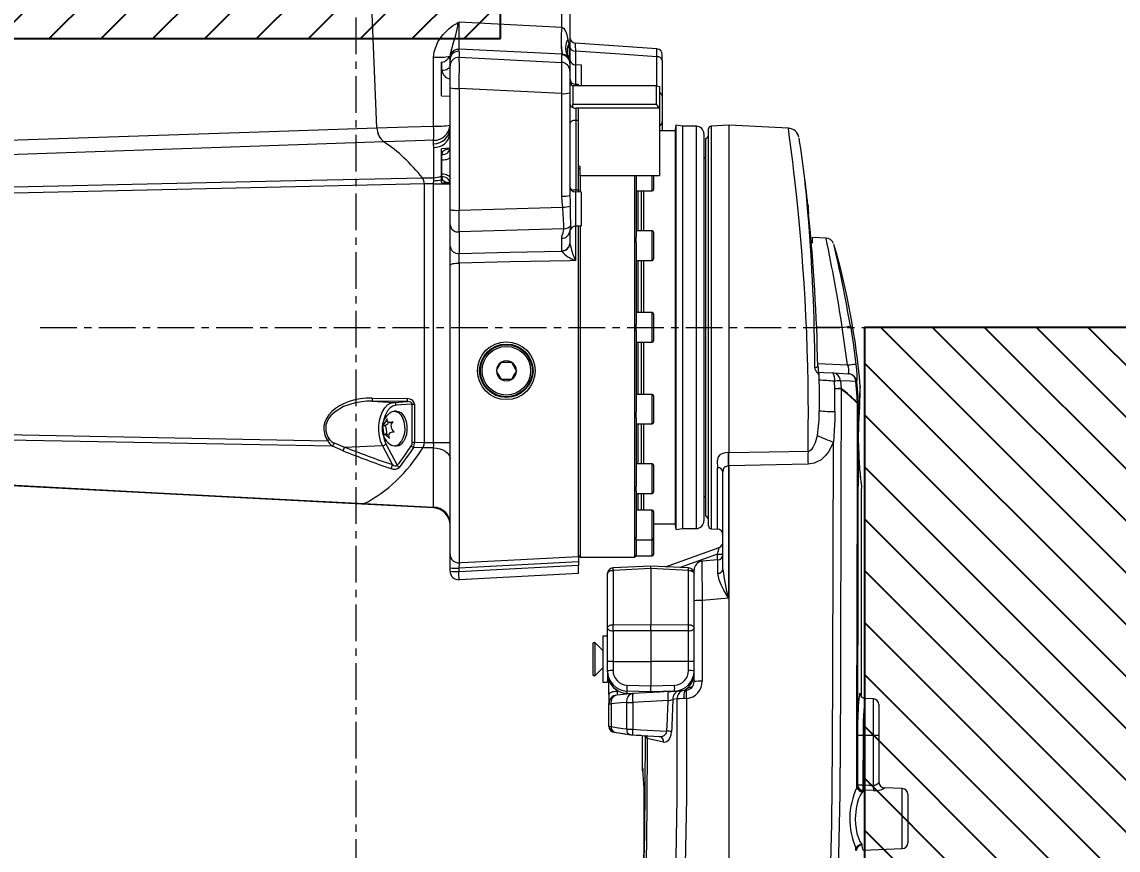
# Model space of a CAD drawing. Header units: millimetres. Extents: x -280 to 408, y 33 to 269.
# Drawn here: x 203.39 to 241.34, y 185.23 to 213.89 of the extents above; entities that cross this region are included whole.
import ezdxf

# ---------------------------------------------------------------- set-up
doc = ezdxf.new("R2010")
doc.units = ezdxf.units.MM
doc.linetypes.add('CENTERX2', pattern=[20.32, 12.7, -2.54, 2.54, -2.54])
doc.layers.add('FORMAT', color=7, linetype='Continuous')
doc.styles.add('SLDTEXTSTYLE0', font='TXT', dxfattribs={"width": 0.605})
doc.dimstyles.new('SLDDIMSTYLE1', dxfattribs={"dimtxt": 3.5, "dimasz": 3.5, "dimexe": 0, "dimexo": 0.0625, "dimgap": 0.875, "dimtad": 1, "dimtoh": 1, "dimlfac": 10, "dimrnd": 1e-09, "dimzin": 12, "dimdsep": 46, "dimtxsty": 'SLDTEXTSTYLE0', "dimsah": 1, "dimcen": 0.09, "dimadec": 0, "dimazin": 0, "dimtfac": 1, "dimtdec": 3, "dimtofl": 0, "dimtmove": 0, "dimatfit": 3, "dimfxl": 1, "dimfrac": 2, "dimtolj": 1, "dimtzin": 12, "dimarcsym": 0})
doc.dimstyles.new('SLDDIMSTYLE3', dxfattribs={"dimtxt": 3.5, "dimasz": 3.5, "dimexe": 0, "dimexo": 0.0625, "dimgap": 0.875, "dimtad": 1, "dimtoh": 1, "dimlfac": 10, "dimrnd": 1e-09, "dimzin": 12, "dimdsep": 46, "dimtxsty": 'SLDTEXTSTYLE0', "dimblk1": 'NONE', "dimblk2": 'NONE', "dimsah": 1, "dimcen": 0.09, "dimadec": 0, "dimazin": 0, "dimtfac": 1, "dimtdec": 3, "dimtofl": 0, "dimtmove": 0, "dimatfit": 3, "dimldrblk": 'NONE', "dimfxl": 1, "dimfrac": 2, "dimtolj": 1, "dimtzin": 12, "dimarcsym": 0})

# ---------------------------------------------------------------- blocks, each defined once
blk = doc.blocks.new('*D13')
at = {"layer": 'FORMAT', "color": 7, "transparency": 16777216}
for p, q in [((189.964, 147.614), (189.964, 266.364)), ((214.964, 224.391), (214.964, 266.364)), ((189.964, 264.864), (214.964, 264.864))]:
    blk.add_line(p, q, dxfattribs=at)
for points in [[(189.964, 264.864), (193.464, 264.326), (193.464, 265.403)], [(214.964, 264.864), (211.464, 265.403), (211.464, 264.326)]]:
    blk.add_solid(points, dxfattribs=at)
at = {"layer": 'FORMAT', "color": 7, "transparency": 16777216, "insert": (198.454, 269.376), "char_height": 3.5, "attachment_point": 1, "style": 'SLDTEXTSTYLE0'}
blk.add_mtext('250', dxfattribs=at)
blk = doc.blocks.new('*D21')
at = {"layer": 'FORMAT', "color": 7, "transparency": 16777216, "insert": (-280.353, 201.978), "char_height": 3.5, "attachment_point": 1, "rotation": 90, "style": 'SLDTEXTSTYLE0'}
blk.add_mtext('0', dxfattribs=at)
blk = doc.blocks.new('_NONE')

msp = doc.modelspace()

# ---------------------------------------------------------------- hatches: boundary and pattern name
at = {"layer": 'FORMAT'}
h = msp.add_hatch(dxfattribs=at)
h.set_pattern_fill('ANSI31', color=256, scale=0.4, style=0)
h.paths.add_polyline_path([(219.964, 213.3144), (219.964, 234.3144), (196.964, 234.3144), (196.964, 213.3144)], flags=0)
h = msp.add_hatch(dxfattribs=at)
h.set_pattern_fill('ANSI31', color=256, scale=0.4, angle=90, style=0)
h.paths.add_polyline_path([(249.964, 144.3144), (249.964, 203.3144), (232.564, 203.3144), (232.564, 144.3144)], flags=0)

# ---------------------------------------------------------------- linework, layer by layer
at = {"color": 7, "linetype": 'Continuous', "lineweight": 15}
for p, q in [((215.6831, 210.2207), (215.4161, 216.7118)), ((222.0797, 213.7107), (222.0797, 216.7888)), ((222.364, 216.7731), (222.364, 212.5718)), ((218.5284, 213.887), (222.0797, 213.7107)), ((218.5297, 212.9422), (218.5297, 212.9347)), ((222.0797, 212.7659), (218.5297, 212.9422)), ((222.297, 213.2835), (222.3226, 213.1311)), ((225.3782, 212.9544), (222.5511, 213.1535)), ((217.6454, 210.2833), (217.6454, 212.6658)), ((218.1996, 212.6945), (218.1998, 212.6979)), ((218.214, 212.3629), (218.214, 212.5727)), ((218.5297, 212.8718), (218.5297, 212.662)), ((218.5297, 212.662), (222.0797, 212.4871)), ((222.0797, 212.7494), (222.0929, 212.7653)), ((222.0797, 212.4871), (222.0797, 212.7494)), ((222.2698, 212.7381), (222.3032, 212.6788)), ((222.2911, 212.7004), (222.2847, 212.7006)), ((225.564, 212.5509), (225.564, 212.7559)), ((225.564, 212.5509), (225.564, 211.319)), ((217.9297, 212.4995), (217.914, 212.4986)), ((217.914, 211.9144), (217.914, 212.4986)), ((218.214, 211.6067), (218.214, 212.3629)), ((222.365, 212.467), (222.364, 212.4503)), ((222.364, 212.4503), (222.364, 212.188)), ((222.364, 212.188), (222.364, 211.4318)), ((222.764, 212.3934), (222.5535, 212.4044)), ((222.764, 211.6723), (222.764, 212.3934)), ((217.914, 211.3301), (217.914, 211.9144)), ((218.214, 209.212), (218.214, 211.6067)), ((222.0797, 211.4068), (218.5297, 211.5817)), ((218.5297, 211.5817), (218.5297, 207.3685)), ((222.0797, 207.8586), (222.0797, 211.4068)), ((222.364, 211.4318), (222.364, 207.8836)), ((222.464, 211.6723), (222.464, 211.6784)), ((225.364, 211.6723), (222.464, 211.6723)), ((222.464, 211.6723), (222.464, 211.043)), ((222.664, 211.7244), (222.564, 211.7244)), ((222.664, 211.6723), (222.664, 211.7244)), ((225.364, 211.043), (225.364, 211.6723)), ((225.364, 211.6723), (225.464, 211.6575)), ((225.464, 211.6575), (225.464, 210.9024)), ((217.914, 211.3301), (218.214, 211.3144)), ((222.464, 211.043), (225.364, 211.043)), ((222.464, 210.94), (222.464, 211.043)), ((225.464, 210.9024), (225.364, 211.043)), ((225.564, 211.319), (225.564, 210.4296)), ((222.464, 210.9232), (222.464, 210.94)), ((225.464, 210.9024), (222.564, 210.9024)), ((222.564, 210.9024), (222.564, 210.4804)), ((222.664, 210.9024), (222.564, 210.9024)), ((222.664, 210.4804), (222.664, 210.9024)), ((225.464, 210.9024), (225.464, 208.5709)), ((222.564, 210.4804), (222.564, 208.0751)), ((222.664, 210.4804), (222.564, 210.4804)), ((222.664, 208.0708), (222.664, 210.4804)), ((225.564, 210.4296), (225.564, 210.1144)), ((226.0334, 210.3144), (226.004, 210.1479)), ((226.2602, 210.2744), (226.0334, 210.3144)), ((226.0334, 210.3144), (226.0334, 196.3144)), ((226.744, 210.2744), (226.2602, 210.2744)), ((226.2602, 210.2744), (226.2602, 196.3544)), ((227.864, 210.3144), (227.2588, 210.2827)), ((229.9278, 210.2062), (227.864, 210.3144)), ((227.864, 210.3144), (227.864, 198.9819)), ((226.004, 210.1144), (225.464, 210.1144)), ((226.004, 210.1479), (226.004, 196.4809)), ((227.004, 210.0144), (227.004, 203.3144)), ((227.164, 196.446), (227.164, 210.1828)), ((229.9276, 210.2051), (229.9277, 210.2043)), ((217.6454, 209.6728), (217.6454, 209.7905)), ((217.6481, 209.5412), (217.6454, 209.6728)), ((217.6481, 208.4958), (217.6481, 209.5412)), ((218.2136, 209.5144), (217.914, 209.4987)), ((217.914, 208.9144), (217.914, 209.4987)), ((227.064, 209.8412), (227.064, 203.3144)), ((217.9297, 209.1112), (217.9297, 209.3028)), ((227.064, 209.1566), (227.004, 209.1913)), ((217.914, 208.3301), (217.914, 208.9144)), ((222.714, 208.8818), (222.664, 208.8818)), ((222.714, 208.8079), (222.664, 208.8079)), ((222.714, 208.5709), (222.714, 208.8818)), ((217.9297, 208.5235), (217.9297, 208.6287)), ((218.214, 207.3935), (218.214, 208.4824)), ((222.714, 208.5709), (225.464, 208.5709)), ((222.714, 208.5561), (222.714, 208.5709)), ((225.364, 208.5561), (222.714, 208.5561)), ((222.714, 208.5561), (222.714, 207.996)), ((224.614, 203.3144), (224.614, 208.5561)), ((224.664, 208.5561), (224.664, 206.4462)), ((225.264, 208.5561), (225.264, 208.086)), ((225.364, 208.5561), (225.464, 208.5709)), ((217.3246, 199.3319), (217.3246, 208.2792)), ((217.6454, 208.2861), (218.214, 208.2861)), ((217.6454, 199.3261), (217.6454, 208.2861)), ((217.914, 208.3301), (218.1929, 208.3155)), ((222.764, 207.9934), (222.5535, 208.0044)), ((222.564, 208.0751), (222.664, 208.0708)), ((222.664, 208.0708), (222.664, 207.9987)), ((222.664, 207.9987), (222.664, 208.0708)), ((222.764, 206.8353), (222.764, 207.9934)), ((224.664, 208.036), (225.214, 208.036)), ((224.8274, 208.036), (224.8274, 206.6572)), ((224.914, 208.036), (224.914, 206.6572)), ((222.364, 207.8836), (222.3654, 207.8389)), ((218.214, 206.8694), (218.214, 207.3935)), ((218.5297, 207.3685), (222.1142, 207.4747)), ((230.614, 207.5342), (230.614, 207.463)), ((218.214, 206.1241), (218.214, 206.8694)), ((222.1558, 206.7273), (218.5297, 206.6199)), ((218.5297, 206.6199), (218.5297, 205.8745)), ((222.364, 206.6494), (222.364, 206.2199)), ((222.5535, 206.8243), (222.764, 206.8353)), ((222.664, 195.3865), (222.664, 206.8301)), ((222.714, 206.8327), (222.714, 195.3644)), ((225.214, 206.6572), (224.664, 206.6572)), ((225.264, 206.6072), (225.264, 206.4722)), ((225.264, 206.4722), (225.264, 205.6852)), ((218.214, 205.4621), (218.214, 206.1241)), ((222.0797, 205.9704), (222.0797, 206.3998)), ((222.364, 206.2199), (222.3644, 206.2096)), ((224.664, 206.2366), (224.664, 206.438)), ((224.664, 206.2366), (224.664, 203.4233)), ((231.2337, 206.4031), (230.764, 206.4277)), ((230.764, 206.2792), (230.764, 206.4277)), ((222.0806, 205.9538), (222.0797, 205.9704)), ((218.214, 195.4659), (218.214, 205.4621)), ((218.5297, 205.5435), (218.5297, 195.1683)), ((224.664, 205.6352), (225.214, 205.6352)), ((224.8274, 205.6352), (224.8274, 203.8254)), ((224.914, 205.6352), (224.914, 203.8254)), ((225.214, 203.8254), (224.664, 203.8254)), ((225.264, 203.7754), (225.264, 203.4908)), ((225.264, 203.4908), (225.264, 202.8534)), ((224.614, 195.3644), (224.614, 203.3144)), ((224.664, 203.2054), (224.664, 203.4233)), ((224.664, 203.2054), (224.664, 200.3921)), ((227.004, 203.3144), (227.004, 196.6144)), ((227.064, 203.3144), (227.064, 196.7876)), ((231.9799, 202.0136), (231.7941, 203.3144)), ((224.664, 202.8034), (225.214, 202.8034)), ((224.8274, 202.8034), (224.8274, 200.9935)), ((224.914, 202.8034), (224.914, 200.9935)), ((219.9908, 202.1144), (220.3372, 202.1144)), ((232.0027, 201.7128), (232.0048, 201.7127)), ((220.3372, 201.5144), (219.9908, 201.5144)), ((231.5409, 201.1862), (231.5226, 201.4502)), ((231.7294, 201.4696), (231.7542, 201.2026)), ((232.2872, 201.4401), (232.2851, 201.4402)), ((232.4143, 201.2846), (232.4143, 201.2859)), ((232.415, 201.2414), (232.4149, 201.2411)), ((215.5179, 200.8672), (216.7329, 200.8495)), ((225.214, 200.9935), (224.664, 200.9935)), ((225.264, 200.9435), (225.264, 200.4825)), ((215.5214, 200.7674), (216.2666, 200.7186)), ((216.7363, 200.7497), (215.5214, 200.7674)), ((216.2666, 200.7186), (216.7363, 200.7497)), ((216.364, 200.4144), (216.2842, 200.4144)), ((216.9054, 200.656), (216.3447, 200.6188)), ((216.9054, 199.3382), (216.9054, 200.656)), ((216.9054, 200.656), (216.98, 200.656)), ((216.98, 200.656), (216.98, 199.3382)), ((224.664, 200.1908), (224.664, 200.3921)), ((225.264, 200.4825), (225.264, 200.0215)), ((232.3265, 200.5687), (232.3185, 200.6861)), ((232.3479, 200.5658), (232.3234, 189.5352)), ((232.3394, 200.7014), (232.3475, 200.5824)), ((232.3475, 200.5824), (232.39, 200.5824)), ((232.3905, 200.5658), (232.3479, 200.5658)), ((232.3888, 200.5489), (232.3877, 200.5182)), ((232.3888, 200.5489), (232.3905, 200.5658)), ((232.3906, 200.5531), (232.3903, 200.5471)), ((216.1328, 200.0212), (216.2483, 200.0212)), ((224.664, 200.1825), (224.664, 197.8058)), ((215.8795, 199.925), (215.9642, 199.925)), ((224.664, 199.9715), (225.214, 199.9715)), ((224.8274, 199.9715), (224.8274, 198.5928)), ((224.914, 199.9715), (224.914, 198.5928)), ((232.359, 199.3022), (232.359, 199.7022)), ((232.359, 199.7022), (232.3596, 199.7022)), ((232.3596, 199.3022), (232.3596, 199.7022)), ((232.3598, 199.7022), (232.36, 199.7469)), ((214.1971, 199.3146), (214.5584, 199.1702)), ((216.0645, 199.6076), (215.949, 199.6076)), ((215.9963, 199.2899), (216.3831, 198.5417)), ((216.9054, 199.3382), (216.98, 199.3382)), ((216.98, 199.3382), (217.3246, 199.3319)), ((217.6454, 199.3261), (218.214, 199.3261)), ((232.359, 199.3022), (232.3596, 199.3022)), ((214.5117, 199.0403), (214.1438, 199.2026)), ((214.5584, 199.1702), (215.8751, 199.2248)), ((216.2164, 198.5644), (215.8751, 199.2248)), ((216.2842, 199.2144), (216.364, 199.2144)), ((217.2742, 199.1475), (216.9463, 199.1532)), ((217.6454, 197.0901), (217.6454, 199.141)), ((227.8535, 198.9821), (227.864, 198.9819)), ((227.864, 198.5279), (227.864, 198.9819)), ((225.214, 198.5928), (224.664, 198.5928)), ((225.264, 198.5428), (225.264, 197.9054)), ((227.8535, 198.5281), (227.8535, 193.9428)), ((227.864, 198.5279), (227.8535, 198.5281)), ((230.6096, 198.5762), (227.864, 198.5279)), ((227.864, 198.5279), (227.864, 144.5279)), ((227.664, 194.94), (227.664, 198.3171)), ((232.3918, 198.4291), (232.3872, 198.4776)), ((232.3888, 198.4555), (232.3876, 198.4869)), ((224.664, 197.6517), (224.664, 197.8058)), ((225.264, 197.9054), (225.264, 197.6208)), ((232.464, 190.5328), (232.464, 197.7415)), ((224.664, 197.6517), (224.664, 196.0581)), ((224.664, 197.5708), (225.214, 197.5708)), ((224.8274, 197.5708), (224.8274, 196.9887)), ((224.914, 197.5708), (224.914, 196.9887)), ((227.004, 197.4375), (227.064, 197.4721)), ((215.2427, 197.2165), (215.1536, 197.1972)), ((215.2427, 197.2165), (215.1536, 197.1972)), ((225.214, 196.9887), (224.664, 196.9887)), ((225.264, 196.9387), (225.264, 196.1517)), ((225.264, 196.5144), (226.004, 196.5144)), ((226.004, 196.4809), (226.0334, 196.3144)), ((226.0334, 196.3144), (226.2602, 196.3544)), ((226.2602, 196.3544), (226.744, 196.3544)), ((227.2588, 196.3461), (227.4745, 196.3348)), ((224.664, 195.9747), (224.664, 196.0581)), ((224.664, 195.9747), (224.664, 195.4151)), ((224.664, 195.9667), (225.214, 195.9667)), ((225.264, 196.1517), (225.264, 196.0167)), ((225.264, 196.0167), (225.264, 195.4885)), ((218.214, 194.9948), (218.214, 195.4659)), ((225.264, 195.4885), (225.264, 195.4534)), ((225.6763, 195.024), (227.5324, 195.6996)), ((227.4745, 195.4695), (227.664, 195.4695)), ((222.664, 195.1981), (218.5148, 194.9791)), ((218.5148, 194.8659), (222.664, 195.0833)), ((222.664, 195.4144), (222.714, 195.3644)), ((222.664, 195.3865), (222.664, 195.1981)), ((222.664, 195.1981), (222.664, 195.0833)), ((222.664, 194.7987), (222.664, 195.0833)), ((222.714, 195.3644), (224.614, 195.3644)), ((224.614, 195.3644), (224.664, 195.4144)), ((224.664, 195.4034), (224.664, 195.4144)), ((224.664, 195.4034), (225.214, 195.4034)), ((227.4814, 195.2667), (226.938, 195.2194)), ((218.214, 194.8816), (218.214, 194.9948)), ((218.5148, 194.9791), (218.5148, 194.8659)), ((222.664, 194.7987), (218.5297, 194.582)), ((223.664, 192.908), (223.664, 194.7883)), ((225.164, 195.0471), (223.855, 194.9881)), ((225.164, 194.9647), (223.857, 194.9058)), ((223.857, 194.9058), (223.857, 193.0254)), ((226.473, 194.9881), (225.164, 195.0471)), ((225.164, 194.9647), (225.164, 195.0471)), ((225.164, 194.9647), (225.164, 193.0287)), ((226.471, 194.9058), (225.164, 194.9647)), ((226.471, 193.0254), (226.471, 194.9058)), ((226.664, 193.8549), (226.664, 194.9205)), ((227.8535, 193.9428), (226.9483, 193.864)), ((226.664, 191.0589), (226.664, 193.8549)), ((226.9483, 193.864), (226.9483, 191.0681)), ((223.664, 191.7474), (223.664, 192.908)), ((223.857, 193.0254), (225.164, 193.0287)), ((223.857, 192.8116), (223.857, 191.7544)), ((225.164, 192.8126), (225.164, 193.0287)), ((225.164, 193.0287), (226.471, 193.0254)), ((225.164, 192.8126), (225.164, 191.756)), ((226.471, 191.7544), (226.471, 192.8116)), ((223.664, 192.6334), (223.504, 192.6334)), ((223.504, 192.6334), (223.504, 191.0334)), ((223.239, 192.3984), (223.174, 192.3984)), ((223.174, 191.617), (223.174, 192.3984)), ((223.504, 192.1334), (223.239, 192.3984)), ((223.239, 191.617), (223.239, 192.3984)), ((223.664, 191.4283), (223.664, 191.7474)), ((223.857, 191.7544), (225.164, 191.756)), ((223.857, 191.7544), (223.857, 191.4353)), ((226.471, 191.7544), (225.164, 191.756)), ((225.164, 191.756), (225.164, 190.9087)), ((226.471, 191.4353), (226.471, 191.7544)), ((223.174, 191.2684), (223.174, 191.617)), ((223.239, 191.2684), (223.239, 191.617)), ((223.239, 191.2684), (223.504, 191.5334)), ((223.664, 191.3846), (223.664, 191.4283)), ((223.664, 191.3846), (223.664, 191.0334)), ((223.174, 191.2684), (223.239, 191.2684)), ((223.504, 191.0334), (223.664, 191.0334)), ((223.714, 190.6097), (223.714, 191.0905)), ((224.3396, 190.9365), (225.164, 190.9087)), ((225.164, 190.9087), (225.9884, 190.9365)), ((225.164, 190.702), (225.164, 190.9087)), ((223.714, 190.6097), (223.714, 190.2921)), ((224.339, 190.6507), (224.3396, 190.6511)), ((224.339, 190.6507), (224.5677, 190.6426)), ((225.164, 190.702), (224.3396, 190.7297)), ((224.3396, 190.7297), (224.3396, 190.6511)), ((224.5371, 190.6407), (224.5257, 190.6401)), ((225.9884, 190.7297), (225.164, 190.702)), ((225.164, 190.702), (225.164, 190.675)), ((225.7639, 190.7075), (225.7645, 190.7074)), ((226.3894, 190.7593), (226.3899, 190.7592)), ((223.714, 189.5162), (223.714, 190.2921)), ((223.7911, 190.2855), (223.7911, 189.5038)), ((226.0798, 190.4585), (225.9267, 190.4418)), ((226.4002, 190.4696), (226.3183, 190.4676)), ((232.871, 190.4581), (232.6028, 190.4675)), ((233.064, 190.2582), (233.064, 189.2014)), ((223.714, 189.5006), (223.714, 189.5158)), ((232.3023, 189.2043), (232.302, 189.5381)), ((232.3234, 189.5352), (232.3218, 189.2014)), ((223.8329, 189.3229), (224.4741, 189.2186)), ((224.8639, 189.195), (224.8636, 188.0589)), ((224.9902, 189.1096), (224.9857, 189.1178)), ((225.4667, 189.1591), (225.4722, 189.1588)), ((232.2991, 188.2996), (232.3023, 189.2043)), ((232.3218, 189.2014), (232.5129, 189.2014)), ((232.5129, 189.2014), (232.5106, 187.478)), ((232.5129, 189.2014), (232.871, 189.2014)), ((232.871, 187.4701), (232.871, 189.2014)), ((232.871, 189.2014), (233.064, 189.2014)), ((233.064, 189.2014), (233.064, 187.5683)), ((232.2947, 187.4693), (232.2991, 188.2996)), ((232.3205, 188.2968), (232.3161, 187.4663)), ((232.3161, 187.4663), (232.3182, 187.4791)), ((232.3182, 187.4791), (232.5106, 187.478)), ((232.871, 187.2889), (232.5106, 187.2974)), ((233.871, 187.3546), (233.257, 187.376)), ((234.064, 187.1547), (234.064, 186.3144)), ((234.064, 186.3144), (234.064, 185.474)), ((232.516, 185.2268), (232.5164, 185.2268)), ((232.5164, 185.2268), (233.871, 185.2741))]:
    msp.add_line(p, q, dxfattribs=at)
at = {"color": 8, "linetype": 'Continuous', "lineweight": 15}
for p, q in [((222.5535, 212.8789), (222.5535, 212.4044)), ((225.3745, 211.6708), (225.3745, 212.6819)), ((217.9297, 212.2142), (217.9297, 212.4995)), ((222.5535, 212.4044), (222.5535, 211.7247)), ((222.564, 211.7244), (222.564, 211.6723)), ((226.744, 203.3144), (226.744, 210.2744)), ((227.2588, 210.2827), (227.2588, 203.3144)), ((225.214, 208.036), (225.214, 208.5561)), ((222.5535, 208.0044), (222.5535, 206.8243)), ((222.564, 208.0751), (222.5612, 208.0074)), ((224.714, 208.036), (224.714, 206.6572)), ((222.5535, 206.8243), (222.5535, 205.628)), ((225.214, 206.5076), (225.214, 206.6572)), ((225.214, 205.6352), (225.214, 206.5076)), ((224.714, 205.6352), (224.714, 203.8254)), ((225.214, 203.5099), (225.214, 203.8254)), ((225.214, 202.8034), (225.214, 203.5099)), ((226.744, 196.3544), (226.744, 203.3144)), ((227.2588, 203.3144), (227.2588, 196.3461)), ((231.7941, 203.3144), (230.9057, 203.3144)), ((224.714, 202.8034), (224.714, 200.9935)), ((230.9442, 202.0678), (231.9799, 202.0136)), ((225.214, 200.4825), (225.214, 200.9935)), ((225.214, 199.9715), (225.214, 200.4825)), ((232.3895, 200.5368), (232.3905, 200.5658)), ((232.39, 200.5824), (232.3906, 200.5531)), ((224.714, 199.9715), (224.714, 198.5928)), ((225.214, 197.8862), (225.214, 198.5928)), ((227.4745, 196.3348), (227.4745, 198.4561)), ((232.3946, 198.398), (232.3888, 198.4555)), ((225.214, 197.5708), (225.214, 197.8862)), ((224.714, 197.5708), (224.714, 196.9887)), ((225.214, 196.1163), (225.214, 196.9887)), ((225.214, 195.9667), (225.214, 196.1163)), ((225.214, 195.4423), (225.214, 195.9667)), ((227.4745, 195.4695), (226.1873, 195.001)), ((227.4745, 195.2661), (227.4745, 195.4695)), ((225.214, 195.4034), (225.214, 195.4423)), ((223.9983, 190.7534), (223.9983, 190.7171)), ((223.9983, 190.7171), (224.0588, 190.7203)), ((224.3396, 190.6511), (224.5724, 190.6428)), ((232.871, 189.2014), (232.871, 190.4581)), ((223.8421, 189.3236), (223.8685, 189.3193)), ((224.9857, 189.1178), (224.9509, 189.19)), ((224.8711, 188.0589), (224.8783, 188.0587)), ((233.257, 187.376), (233.257, 187.3696)), ((233.871, 186.3144), (233.871, 187.3546)), ((233.871, 185.2741), (233.871, 186.3144))]:
    msp.add_line(p, q, dxfattribs=at)
at = {"color": 7, "linetype": 'Continuous', "lineweight": 15, "flags": 128}
for points in [[(217.6454, 212.6658), (217.6619, 212.8493), (217.7875, 213.1992), (217.9601, 213.4422), (218.176, 213.6491), (218.3153, 213.7623), (218.4709, 213.8449)], [(218.4892, 213.7828), (218.4508, 213.6376), (218.3909, 213.3845), (218.3269, 213.1588), (218.2614, 212.9484), (218.2195, 212.7733), (218.214, 212.6971)], [(222.0828, 213.71), (222.1127, 213.6981), (222.1403, 213.6766), (222.1865, 213.6159), (222.2448, 213.4848), (222.297, 213.2835)], [(218.5297, 212.9347), (218.5009, 212.911), (218.5181, 212.885), (218.5297, 212.8718)], [(218.2742, 212.8104), (218.2747, 212.811), (218.2573, 212.7893), (218.2301, 212.7461), (218.2086, 212.6908)], [(222.2897, 212.6942), (222.2758, 212.7122), (222.264, 212.7354)], [(222.2823, 212.7159), (222.2761, 212.7162), (222.2737, 212.7163)], [(225.3745, 212.6819), (223.9332, 212.7827), (222.5535, 212.8789)], [(217.9297, 212.2142), (217.986, 212.2185), (218.0396, 212.2282), (218.0888, 212.2428), (218.1316, 212.2619), (218.1667, 212.2849), (218.1927, 212.3108), (218.2086, 212.3388), (218.214, 212.3678)], [(222.4789, 211.6723), (222.4756, 211.6736), (222.464, 211.6784)], [(215.6831, 210.2207), (216.7499, 210.2548), (217.6454, 210.2833)], [(222.564, 210.4804), (222.525, 210.478), (222.4875, 210.4708), (222.4529, 210.4592), (222.4226, 210.4436), (222.3977, 210.4245), (222.3792, 210.4027), (222.3679, 210.3791), (222.364, 210.3546)], [(201.8483, 209.7648), (211.9529, 210.1004), (215.6831, 210.2207)], [(215.9272, 209.7339), (211.9529, 209.6015), (201.564, 209.2448), (201.4663, 209.2414)], [(217.6454, 209.7905), (217.0161, 209.7698), (215.9272, 209.7339)], [(218.2143, 209.5166), (218.2131, 209.5132), (218.2006, 209.4901), (218.1788, 209.469), (218.1793, 209.4691)], [(217.9297, 209.1112), (217.986, 209.114), (218.0396, 209.1204), (218.0888, 209.13), (218.1316, 209.1426), (218.1667, 209.1576), (218.1927, 209.1746), (218.2086, 209.193), (218.214, 209.212)], [(201.0359, 208.1382), (212.8621, 208.3955), (217.2572, 208.4877)], [(217.2572, 208.4877), (217.4649, 208.492), (217.6481, 208.4958)], [(217.6454, 208.2861), (217.646, 208.3011), (217.6479, 208.3908)], [(217.9297, 208.6287), (217.986, 208.6246), (218.0396, 208.6155), (218.0888, 208.6015), (218.1316, 208.5833), (218.1667, 208.5614), (218.1927, 208.5367), (218.2086, 208.5101), (218.214, 208.4824)], [(217.3246, 208.2792), (212.8621, 208.1826), (201.0359, 207.9169)], [(217.6454, 208.2861), (217.3991, 208.2808), (217.3246, 208.2792)], [(222.1142, 207.4747), (222.0924, 207.6666), (222.0797, 207.8586)], [(222.0797, 206.3998), (222.0854, 206.4587), (222.1264, 206.5929), (222.1558, 206.7273)], [(222.3747, 206.6907), (222.3663, 206.6635), (222.364, 206.6494)], [(230.764, 206.2792), (230.7455, 206.245), (230.7244, 206.2326)], [(218.5297, 205.8745), (220.2978, 205.9142), (222.0806, 205.9538)], [(218.214, 205.4621), (218.2202, 205.4785), (218.2384, 205.4943), (218.2679, 205.5087), (218.3075, 205.5212), (218.3556, 205.5313), (218.4102, 205.5386), (218.469, 205.5427), (218.5297, 205.5435)], [(222.5535, 205.628), (222.364, 205.6241), (220.2978, 205.5809), (218.5297, 205.5435)], [(232.0737, 203.3645), (232.1673, 202.7718), (232.2617, 202.0479)], [(219.8176, 201.8144), (219.8933, 201.9455), (219.9492, 202.0423), (219.9908, 202.1144)], [(220.3372, 202.1144), (220.4129, 201.9832), (220.4688, 201.8864), (220.5104, 201.8144)], [(230.9873, 201.6796), (230.9623, 201.7208), (230.9304, 201.7564), (230.8932, 201.802), (230.8591, 201.8651), (230.8504, 201.9077), (230.8501, 201.9163)], [(232.2617, 202.0479), (232.2822, 201.847), (232.2952, 201.6678), (232.2994, 201.533), (232.295, 201.456), (232.2872, 201.4401)], [(219.9908, 201.5144), (219.9151, 201.6455), (219.8592, 201.7423), (219.8176, 201.8144)], [(220.5104, 201.8144), (220.4347, 201.6832), (220.3788, 201.5864), (220.3372, 201.5144)], [(230.9796, 201.7664), (231.1584, 201.757), (231.4661, 201.7409)], [(230.9873, 201.6796), (230.9968, 201.0077), (230.9992, 200.4286)], [(231.4661, 201.7409), (231.6664, 201.7304), (232.0027, 201.7128)], [(231.7528, 201.1802), (231.7515, 200.5925), (231.7464, 198.1937), (231.7298, 190.8355), (231.7113, 187.156), (231.6304, 183.4777), (231.4455, 179.2784), (231.235, 175.0803), (230.8267, 166.6833), (230.7341, 164.5871), (230.6672, 162.49), (230.6334, 160.3906), (230.6219, 158.2909), (230.5961, 149.8852)], [(232.266, 201.4411), (232.0668, 201.4517), (231.7294, 201.4696)], [(232.3203, 200.7029), (232.2969, 201.0584), (232.266, 201.4411)], [(232.2851, 201.4402), (232.316, 201.0571), (232.3394, 200.7014)], [(232.414, 201.2763), (232.4137, 201.2647), (232.4131, 201.2413)], [(215.5214, 200.7674), (215.3213, 200.7633), (214.9239, 200.7076), (214.5309, 200.5773), (214.2313, 200.3982), (214.1032, 200.2806), (213.9954, 200.137), (213.9162, 199.9378), (213.9103, 199.7224), (213.9716, 199.5354), (214.0354, 199.4309)], [(215.8751, 199.2248), (215.8118, 199.3759), (215.7683, 199.5451), (215.7462, 199.7254), (215.7466, 199.9094), (215.7694, 200.0895), (215.8136, 200.2582), (215.8774, 200.4085), (215.9583, 200.5343), (216.0528, 200.6304), (216.157, 200.6926), (216.2666, 200.7186)], [(216.1295, 200.3566), (216.1611, 200.3785), (216.2495, 200.4116), (216.3399, 200.4072), (216.4269, 200.3655), (216.505, 200.2892), (216.5691, 200.1831), (216.6153, 200.0538), (216.6408, 199.9094), (216.6438, 199.7591), (216.6242, 199.6123), (216.5833, 199.4781), (216.5236, 199.3651)], [(216.364, 200.4144), (216.4198, 200.4072), (216.5068, 200.3655), (216.5848, 200.2892), (216.649, 200.1831), (216.6952, 200.0538), (216.7206, 199.9094), (216.7237, 199.7591), (216.7041, 199.6123), (216.6631, 199.4781), (216.6034, 199.3651)], [(231.5411, 200.4079), (231.5381, 200.1395), (231.4867, 199.3396)], [(232.302, 189.5381), (232.3208, 197.9274), (232.3265, 200.5687)], [(232.3876, 200.5194), (232.3885, 200.5279), (232.3895, 200.5379)], [(232.3876, 200.5195), (232.3892, 200.5366), (232.3892, 200.5368)], [(216.2349, 200.0464), (216.1526, 200.0225), (216.0992, 200.0249), (216.0586, 200.0467), (216.0364, 200.0829), (216.0314, 200.1318), (216.0351, 200.1573)], [(201.0359, 199.6396), (211.6295, 199.4367), (213.9786, 199.3932)], [(216.1192, 199.4714), (216.1002, 199.556), (216.11, 199.6142), (216.1412, 199.6613), (216.1871, 199.6903), (216.2463, 199.7032), (216.277, 199.7034)], [(214.1438, 199.2026), (211.6295, 199.2475), (201.0359, 199.4424)], [(215.9194, 199.5824), (215.9381, 199.6063), (215.9673, 199.6038), (216.0073, 199.582), (216.0507, 199.5458), (216.0974, 199.497), (216.1192, 199.4714)], [(217.3246, 199.3319), (217.5756, 199.3274), (217.6454, 199.3261)], [(217.6454, 199.141), (217.6472, 199.2281), (217.6454, 199.3261)], [(230.3344, 149.9022), (230.3601, 158.2974), (230.3716, 160.3989), (230.4054, 162.5001), (230.4724, 164.6016), (230.5652, 166.7022), (230.9733, 175.0974), (231.1838, 179.2947), (231.3686, 183.4932), (231.4358, 186.133), (231.4616, 188.7738), (231.469, 191.4148), (231.4867, 199.3396)], [(230.6096, 199.0339), (230.6575, 199.043), (230.6866, 199.0569), (230.7494, 199.1108), (230.774, 199.1419), (230.8684, 199.3331), (230.9322, 199.5742), (230.9325, 199.5757)], [(231.4867, 199.3396), (231.4859, 199.3376), (231.3148, 199.0086), (231.2, 198.8639), (231.0592, 198.7369), (230.8208, 198.6119), (230.6096, 198.5762)], [(216.9463, 199.1532), (216.8594, 199.0162), (216.4577, 198.4694)], [(217.6454, 199.141), (217.6149, 199.1415), (217.2742, 199.1475)], [(217.6454, 199.141), (217.7579, 199.1307), (217.8652, 199.1074), (217.9635, 199.0721), (218.0492, 199.0259), (218.1193, 198.9706), (218.1713, 198.9081), (218.2032, 198.8406), (218.214, 198.7706)], [(227.8535, 198.9821), (227.7491, 198.9763), (227.7011, 198.9676), (227.6558, 198.9549), (227.6027, 198.933), (227.5585, 198.9055), (227.5065, 198.8498), (227.492, 198.8217), (227.4808, 198.789), (227.4718, 198.7407), (227.4677, 198.6805), (227.4683, 198.6217), (227.4724, 198.5341), (227.4745, 198.4561)], [(227.8535, 198.5281), (227.8559, 198.7683), (227.8535, 198.9821)], [(227.864, 198.9819), (229.2619, 199.0083), (230.6096, 199.0339)], [(216.2164, 198.5644), (216.2648, 198.5408), (216.314, 198.528), (216.3555, 198.5284), (216.3793, 198.5384), (216.3831, 198.5417)], [(227.8535, 198.5281), (227.844, 198.5277), (227.8333, 198.5249), (227.7818, 198.4962), (227.76, 198.4896), (227.7389, 198.487), (227.7134, 198.478), (227.6921, 198.4561), (227.6703, 198.398), (227.664, 198.3171)], [(232.3907, 198.4412), (232.3921, 198.4268), (232.4103, 198.2435), (232.4264, 198.0897), (232.4398, 197.9661), (232.4503, 197.8733), (232.4575, 197.8116), (232.4612, 197.7807), (232.4617, 197.7769), (232.4622, 197.773)], [(201.0359, 197.9642), (208.0824, 197.5932), (215.2427, 197.2165)], [(215.1536, 197.1972), (208.0824, 197.5678), (201.0359, 197.9371)], [(217.6454, 197.0666), (216.518, 197.1257), (215.1536, 197.1972)], [(215.2427, 197.2165), (215.4632, 197.2049), (217.6454, 197.0901)], [(217.6454, 197.0666), (217.6457, 197.0672), (217.6454, 197.0901)], [(218.5297, 195.1683), (218.5296, 195.1669), (218.5278, 195.1446), (218.5245, 195.1024), (218.52, 195.0451), (218.5148, 194.9791)], [(218.5297, 195.1683), (218.6135, 195.1728), (220.2112, 195.257), (222.664, 195.3865)], [(218.5297, 194.582), (218.5294, 194.5874), (218.5286, 194.6033), (218.5272, 194.6293), (218.5254, 194.6643), (218.5232, 194.7071), (218.5206, 194.7561), (218.5178, 194.8097), (218.5148, 194.8659)], [(223.664, 194.7883), (223.6677, 194.8107), (223.6786, 194.8323), (223.6963, 194.8523), (223.7201, 194.87), (223.7493, 194.8846), (223.7827, 194.8957), (223.819, 194.9029), (223.857, 194.9058)], [(226.471, 194.9058), (226.509, 194.9029), (226.5454, 194.8957), (226.5787, 194.8846), (226.6079, 194.87), (226.6317, 194.8523), (226.6494, 194.8323), (226.6603, 194.8107), (226.664, 194.7883)], [(227.8535, 193.9428), (227.8523, 193.9449), (227.6975, 194.216), (227.6025, 194.4006), (227.5274, 194.5811), (227.483, 194.8067)], [(223.664, 192.908), (223.6677, 192.9304), (223.6786, 192.952), (223.6963, 192.972), (223.7201, 192.9896), (223.7493, 193.0043), (223.7827, 193.0153), (223.819, 193.0225), (223.857, 193.0254)], [(223.664, 192.908), (223.6677, 192.8896), (223.6786, 192.8718), (223.6963, 192.8555), (223.7201, 192.841), (223.7493, 192.829), (223.7827, 192.8199), (223.819, 192.814), (223.857, 192.8116)], [(225.164, 192.8126), (224.7643, 192.8123), (223.857, 192.8116)], [(226.471, 192.8116), (226.0713, 192.812), (225.164, 192.8126)], [(226.471, 193.0254), (226.509, 193.0225), (226.5454, 193.0153), (226.5787, 193.0043), (226.6079, 192.9896), (226.6317, 192.972), (226.6494, 192.952), (226.6603, 192.9304), (226.664, 192.908)], [(226.471, 192.8116), (226.509, 192.814), (226.5454, 192.8199), (226.5787, 192.829), (226.6079, 192.841), (226.6317, 192.8555), (226.6494, 192.8718), (226.6603, 192.8896), (226.664, 192.908)], [(223.9983, 190.7171), (223.9421, 190.7141), (223.8884, 190.7074), (223.8393, 190.6971), (223.7964, 190.6837), (223.7613, 190.6677), (223.7354, 190.6496), (223.7194, 190.63), (223.714, 190.6097)], [(224.5256, 190.6401), (224.4505, 190.6332), (223.9867, 190.5908)], [(225.7639, 190.7075), (225.4671, 190.6914), (224.5366, 190.6409)], [(226.3031, 190.7525), (226.196, 190.7407), (226.15, 190.7357)], [(226.3894, 190.7593), (226.387, 190.7591), (226.3738, 190.7582)], [(224.3299, 190.3347), (224.1299, 190.3164), (223.7911, 190.2855)], [(224.3299, 189.4161), (224.3299, 190.0157), (224.3299, 190.0327), (224.3299, 190.3347)], [(225.7645, 190.3981), (225.1663, 190.3656), (224.9164, 190.3521), (224.5371, 190.3314)], [(224.5371, 190.3314), (224.5371, 190.0294), (224.5371, 189.5074), (224.5371, 189.407)], [(225.1336, 156.3081), (225.1272, 160.6841), (225.1875, 163.9025), (225.3067, 167.1199), (225.4485, 170.3365), (225.5013, 171.5403), (225.6071, 173.9478), (225.8281, 178.7604), (226.0168, 183.5742), (226.0763, 187.016), (226.0798, 190.4585)], [(226.4002, 190.4696), (226.3965, 187.0194), (226.3367, 183.5699), (226.1478, 178.754), (225.9266, 173.9392), (225.8207, 171.5316), (225.7678, 170.3278), (225.6261, 167.1154), (225.5069, 163.9022), (225.4466, 160.688), (225.4529, 156.3118)], [(225.7245, 189.3385), (225.7404, 189.7632), (225.7565, 190.188), (225.7609, 190.3044), (225.7645, 190.3981)], [(225.9267, 190.4418), (225.8922, 189.5301), (225.889, 189.4456), (225.8846, 189.3292)], [(226.1693, 190.4631), (226.155, 190.4625), (226.0798, 190.4585)], [(226.3183, 190.4676), (226.269, 190.4664), (226.1693, 190.4631)], [(223.714, 189.5006), (223.714, 189.4999), (223.723, 189.4335)], [(223.723, 189.4335), (223.7423, 189.3923), (223.7806, 189.3495), (223.8136, 189.3292), (223.8316, 189.3232), (223.8412, 189.323), (223.8421, 189.3236)], [(223.7911, 189.5038), (223.9807, 189.4729), (224.1969, 189.4377), (224.3299, 189.4161)], [(224.5371, 189.407), (224.8118, 189.3912), (225.7245, 189.3385)], [(223.9076, 189.3108), (223.9824, 189.2986), (224.4464, 189.2231)], [(224.0642, 157.8465), (224.0713, 161.203), (224.1375, 164.5587), (224.3258, 169.3789), (224.5381, 174.1981), (224.7426, 179.0131), (224.8708, 182.3802), (224.9577, 185.7487), (224.9857, 189.1178)], [(225.0436, 189.0817), (225.0446, 188.638), (225.0148, 185.4299), (224.9259, 182.2225), (224.8005, 179.0163), (224.5961, 174.2012), (224.3838, 169.3822), (224.1955, 164.5622), (224.1294, 161.2232), (224.1222, 157.8834)], [(224.4947, 189.2163), (224.8253, 189.1972), (224.8639, 189.195)], [(224.5361, 189.2139), (224.6739, 189.206), (225.4676, 189.1602)], [(225.0436, 189.0817), (225.0072, 189.0973), (224.9902, 189.1096)], [(225.6017, 188.9611), (225.3949, 189.0058), (225.0436, 189.0817)], [(225.6017, 188.9611), (225.6307, 188.9575), (225.7179, 188.9793), (225.7867, 189.0376), (225.8364, 189.1174), (225.8697, 189.2157), (225.8846, 189.3292)], [(232.3218, 189.2014), (232.3211, 188.8014), (232.3205, 188.2968)], [(232.3182, 187.4791), (232.3198, 187.8791), (232.3205, 188.2968)], [(224.8906, 187.9816), (224.8905, 187.982), (224.8919, 187.9727), (224.893, 187.963)], [(232.5021, 187.2499), (232.5015, 187.2491), (232.4257, 187.1382), (232.3577, 186.9931), (232.3079, 186.8394), (232.2698, 186.6612), (232.2413, 186.3091), (232.2485, 186.125), (232.3019, 185.7963), (232.4, 185.5269), (232.4684, 185.4132)], [(232.302, 187.388), (232.2971, 187.4182), (232.2947, 187.4693)], [(232.5106, 187.2974), (232.5076, 187.2816), (232.5021, 187.2499)], [(232.5106, 187.478), (232.7007, 187.4738), (232.871, 187.4701)], [(232.2597, 185.2071), (232.2614, 185.2388), (232.2693, 185.286)]]:
    msp.add_lwpolyline(points, dxfattribs=at)
at = {"color": 8, "linetype": 'Continuous', "lineweight": 15, "flags": 128}
for points in [[(225.3745, 212.6819), (225.3755, 212.7497), (225.3776, 212.8937), (225.3781, 212.955), (225.3779, 212.95)], [(222.3702, 212.5497), (222.3708, 212.5513), (222.368, 212.5192), (222.365, 212.467)], [(230.6096, 199.0339), (230.6156, 199.454), (230.6192, 199.9005), (230.6201, 200.3699), (230.6177, 200.8612), (230.6112, 201.402), (230.6002, 201.9599), (230.5842, 202.5397), (230.5631, 203.1294), (230.5379, 203.7021), (230.5081, 204.276), (230.4733, 204.8555), (230.4343, 205.4277), (230.3936, 205.9632), (230.3501, 206.4841), (230.3039, 206.9934), (230.2564, 207.4795), (230.211, 207.9151), (230.1661, 208.3226), (230.1219, 208.7037), (230.0801, 209.049), (230.0262, 209.4743), (229.9817, 209.8114), (229.9584, 209.9826), (229.9418, 210.1029), (229.9314, 210.1779), (229.9274, 210.2061), (229.9276, 210.2051)], [(218.2008, 209.4905), (218.1498, 209.4837), (218.0324, 209.4498), (217.9687, 209.4078), (217.9524, 209.3877), (217.9306, 209.322), (217.9297, 209.3028)], [(217.9297, 208.5235), (217.9303, 208.5035), (217.9528, 208.4217), (218.0171, 208.3656), (218.1365, 208.3305), (218.1686, 208.3269)], [(222.3654, 207.8389), (222.3691, 207.7191), (222.3778, 207.515)], [(230.6314, 207.2412), (230.6275, 207.2641), (230.6071, 207.3044)], [(230.948, 201.9657), (230.9392, 201.949), (230.9057, 201.9315), (230.8501, 201.9163)], [(216.3447, 200.6188), (216.2376, 200.5916), (216.1368, 200.5255), (216.0474, 200.4239), (215.9738, 200.2918), (215.9197, 200.1358), (215.8984, 200.0378)], [(215.9054, 199.5542), (215.9354, 199.4387), (215.9963, 199.2899)], [(226.3183, 190.4676), (226.3169, 190.5256), (226.3184, 190.5809), (226.3229, 190.6317), (226.3301, 190.6759), (226.3398, 190.7118), (226.3516, 190.7381), (226.3651, 190.7538), (226.3771, 190.7584)], [(226.3817, 190.7886), (226.3824, 190.7649), (226.3826, 190.7546)], [(232.3869, 190.5948), (232.3988, 190.6494), (232.4108, 190.6672), (232.4215, 190.6431), (232.4307, 190.5783)], [(232.6028, 190.4664), (232.5916, 190.452), (232.5787, 190.4014), (232.5655, 190.3163), (232.5526, 190.1997), (232.5405, 190.0544), (232.53, 189.8848), (232.5216, 189.6959), (232.5159, 189.4929), (232.5129, 189.2014)], [(224.9729, 189.1895), (224.9825, 189.1555), (224.9857, 189.1178)], [(224.8783, 188.0587), (224.8863, 188.0336), (224.8909, 187.9968)], [(224.8954, 187.9585), (224.8838, 188.0014), (224.8783, 188.0587)], [(232.4684, 185.4132), (232.4727, 185.3781), (232.4993, 185.2478), (232.5159, 185.2418)]]:
    msp.add_lwpolyline(points, dxfattribs=at)
at = {"color": 7, "linetype": 'Continuous', "lineweight": 15}
for radius in [1, 0.925, 0.9, 0.84]:
    msp.add_circle((220.164, 201.8144), radius, dxfattribs=at)
for centre, radius, start, end in [((218.4612, 213.9371), 0.0927, 275.95597, 317.76675), ((202.7577, 209.178), 16.3916, 16.3155, 16.54174), ((217.3443, 214.3447), 1.2754, 333.85888, 338.37928), ((227.4158, 213.2383), 5.357, 174.94117, 185.05883), ((226.5212, 213.2853), 4.4587, 174.53419, 186.69837), ((222.564, 213.3536), 0.2, 180.02974, 266.64508), ((222.8274, 212.8912), 0.5589, 154.58074, 205.41926), ((222.532, 213.0503), 0.1728, 193.51257, 277.17087), ((225.364, 212.757), 0.2, 0.00138, 85.60209), ((217.7823, 215.3534), 2.6911, 267.08367, 279.23082), ((217.914, 212.7991), 0.3, 273, 340.39524), ((218.5138, 212.5725), 0.2998, 86.95544, 179.95265), ((218.5138, 212.3626), 0.2998, 86.95897, 179.94912), ((222.0643, 212.4501), 0.2997, 0.04468, 87.04724), ((222.1019, 212.495), 0.2733, 11.60342, 46.15379), ((222.564, 212.6042), 0.2, 195.74446, 267), ((225.396, 212.5105), 0.1728, 13.51255, 97.17068), ((222.0643, 212.1878), 0.2997, 0.04236, 87.05183), ((222.564, 211.9244), 0.2, 180, 270), ((222.5176, 211.8226), 0.1538, 183.583, 249.633), ((218.4485, 212.5631), 0.9848, 256.22422, 274.72955), ((222.1478, 212.262), 0.8579, 265.44555, 284.595), ((222.5175, 211.0674), 0.1538, 183.58529, 249.63556), ((222.5629, 211.1476), 0.2453, 246.21657, 270.25494), ((217.6536, 210.352), 0.5616, 269.16322, 356.181), ((217.7823, 212.9709), 2.6911, 267.08367, 279.23082), ((211.1092, 210.0369), 6.5408, 357.84105, 2.15895), ((226.744, 210.0144), 0.26, 0, 90), ((227.264, 210.1828), 0.1, 93, 180), ((216.2846, 210.2177), 0.6015, 179.71448, 233.545), ((216.3071, 210.229), 0.6241, 180.76015, 232.49933), ((217.6583, 210.2301), 0.5574, 268.67977, 355.61805), ((217.6613, 210.103), 0.562, 268.65502, 350.09361), ((226.964, 210.0144), 0.2, 300, 0), ((229.9146, 209.8105), 0.3913, 12.91885, 88.12763), ((217.9612, 209.5604), 0.2595, 263.03203, 346.91616), ((167.0515, 200.4524), 63.9472, 7.186236, 8.463228), ((185.4921, 208.8472), 32.724, 359.36126, 0.63874), ((210.7381, 208.87), 7.1957, 358.07854, 1.92146), ((216.9802, 208.283), 0.3444, 359.36263, 36.46171), ((216.9823, 208.2837), 0.3424, 359.24975, 36.57459), ((216.6727, 208.4449), 0.9767, 356.82424, 2.98671), ((217.9607, 208.2655), 0.2598, 12.85134, 96.85599), ((185.7428, 203.5562), 45.0206, 4.77565, 6.24282), ((195.3012, 203.8934), 35.4928, 5.4155, 7.39311), ((218.1107, 208.2383), 0.1132, 19.98148, 57.99727), ((222.564, 208.2042), 0.2, 180, 267), ((225.214, 208.086), 0.05, 270, 0), ((222.1478, 208.7138), 0.8579, 265.44555, 284.595), ((218.4485, 208.3499), 0.9848, 256.22422, 274.72955), ((222.0026, 209.0855), 1.6147, 273.96309, 283.43723), ((209.5261, 206.398), 12.634, 1.49372, 4.88883), ((193.2272, 206.4551), 29.1698, 0.76415, 2.08231), ((230.564, 207.5342), 0.05, 0, 37.77736), ((157.7056, 201.3177), 73.1469, 0.46888, 4.694549), ((166.3777, 200.7389), 64.5805, 1.088469, 5.778574), ((218.4938, 206.8989), 0.2814, 186.01904, 277.32752), ((222.15, 207.0414), 0.3141, 271.0721, 321.10894), ((222.0898, 206.675), 0.2754, 267.89614, 354.65601), ((222.564, 206.6246), 0.2, 93, 160.71499), ((225.214, 206.6072), 0.05, 0, 90), ((218.4938, 206.1536), 0.2814, 186.02085, 277.32837), ((222.0898, 206.2456), 0.2754, 267.89357, 354.65858), ((222.0793, 206.2405), 0.2867, 270.24963, 353.80421), ((225.7998, 207.0056), 3.5265, 193.04476, 202.99402), ((231.232, 206.1209), 0.2787, 19.29085, 89.69779), ((207.7481, 199.2399), 24.7501, 4.7418, 16.28358), ((185.829, 195.5018), 46.9084, 9.64939, 13.15783), ((215.032, 205.709), 3.5016, 357.29109, 2.70891), ((222.9441, 206.7011), 1.142, 220.87241, 250.00144), ((225.214, 205.6852), 0.05, 270, 0), ((225.214, 203.7754), 0.05, 0, 90), ((230.3436, 212.2104), 9.0135, 279.26075, 281.06657), ((225.214, 202.8534), 0.05, 270, 0), ((220.164, 201.8144), 0.3464, 120, 180), ((220.164, 201.8144), 0.3464, 60, 120), ((220.164, 201.8144), 0.3464, 0, 60), ((233.099, 202.1014), 2.1537, 183.09431, 191.29275), ((230.5348, 215.0652), 13.1314, 276.31787, 277.55683), ((231.6154, 201.8319), 0.4073, 342.97725, 26.49123), ((220.164, 201.8144), 0.3464, 180, 240), ((220.164, 201.8144), 0.3464, 300, 0), ((231.1758, 201.5336), 0.3568, 346.48041, 35.51894), ((231.4427, 201.4548), 0.2871, 2.9656, 85.32489), ((231.9792, 201.4266), 0.2871, 2.89125, 85.32184), ((231.9867, 201.4137), 0.2995, 5.07897, 86.94726), ((231.9888, 201.4136), 0.2995, 5.083, 86.94595), ((220.164, 201.8144), 0.3464, 240, 300), ((230.5567, 191.0618), 10.4332, 84.68803, 87.61574), ((233.4403, 182.141), 19.4042, 95.05828, 95.67156), ((232.4836, 190.3539), 10.8732, 93.84658, 94.97391), ((17.6114, 200.745), 213.93, 359.90971, 0.118154), ((231.5371, 197.2756), 3.9106, 86.83886, 89.94502), ((231.4535, 201.2102), 0.3008, 354.26833, 358.54483), ((228.5634, 196.9574), 5.2919, 44.79859, 52.93754), ((228.5252, 196.9741), 5.3204, 44.4946, 52.63343), ((232.2712, 201.3494), 0.0919, 81.31899, 93.23903), ((218.7981, 201.3444), 13.6168, 356.64229, 359.74847), ((216.0709, 200.8364), 0.5539, 176.80809, 187.15066), ((217.2858, 200.8187), 0.5538, 176.80761, 187.1515), ((225.214, 200.9435), 0.05, 0, 90), ((216.2493, 200.6246), 0.0956, 356.54231, 79.53102), ((226.3736, 200.3616), 4.6262, 350.21959, 0.82998), ((231.4264, 204.5021), 4.0959, 264.01362, 271.60424), ((232.0344, 200.7251), 0.2868, 352.1846, 355.54837), ((232.3073, 200.7235), 0.039, 286.69346, 325.36905), ((232.3227, 200.6124), 0.0906, 79.35849, 91.51285), ((232.3166, 200.6066), 0.0392, 284.60046, 321.93511), ((232.3233, 200.4646), 0.1041, 76.31282, 88.25518), ((232.0456, 200.5657), 0.3023, 0.00837, 3.17277), ((241.4231, 199.8071), 9.0646, 175.30622, 180.66305), ((240.4725, 199.8401), 8.1131, 175.20678, 180.65805), ((232.0909, 200.5658), 0.3, 354.42145, 357.58238), ((232.0911, 200.5658), 0.2993, 359.99249, 3.18866), ((216.5397, 199.8157), 0.6777, 127.57348, 233.06346), ((215.5847, 200.2939), 0.4706, 308.44118, 343.12369), ((215.9412, 200.076), 0.1527, 278.68376, 342.45176), ((216.3842, 199.8906), 0.2158, 133.79263, 240.1904), ((225.214, 200.0215), 0.05, 270, 0), ((222.4536, 200.5578), 6.6066, 185.49333, 188.49022), ((215.6668, 199.7162), 0.3573, 342.30003, 35.82007), ((215.5385, 197.1083), 2.7665, 122.91024, 124.32083), ((214.4204, 199.6093), 0.4918, 206.06489, 235.77737), ((214.3543, 199.704), 0.4199, 220.57354, 248.01397), ((213.8936, 199.3902), 0.3127, 323.13621, 346.01334), ((215.8623, 199.3941), 0.1698, 274.29701, 322.11968), ((216.2886, 199.4794), 0.2613, 233.17541, 334.06329), ((216.3435, 199.5125), 0.2988, 273.94524, 330.44737), ((216.6742, 199.3353), 0.2312, 328.663, 0.71349), ((216.4808, 199.3336), 0.4992, 338.81633, 0.52913), ((216.9777, 199.3277), 0.347, 328.71186, 0.70746), ((216.9777, 199.3276), 0.3469, 328.70818, 0.71115), ((234.2592, 206.6153), 7.786, 244.70588, 249.14008), ((242.8747, 199.2484), 10.5158, 179.70676, 184.32395), ((241.912, 199.2215), 9.5525, 179.51604, 184.40968), ((214.2063, 199.2234), 0.3561, 329.06199, 351.40273), ((233.9254, 248.9099), 53.5151, 248.72954, 250.62269), ((217.0041, 199.2988), 0.1567, 212.31401, 248.35348), ((241.474, 198.805), 10.8669, 178.79314, 181.20686), ((215.9105, 198.5907), 0.3071, 327.60383, 355.07993), ((216.5146, 198.6028), 0.145, 204.90194, 246.89197), ((225.214, 198.5428), 0.05, 0, 90), ((216.2806, 198.6688), 0.2667, 245.45573, 311.61185), ((227.493, 198.2827), 0.1745, 11.38711, 96.09327), ((280.6428, 203.1548), 48.4822, 185.63059, 186.41071), ((225.214, 197.6208), 0.05, 270, 0), ((217.6394, 196.515), 0.5751, 2.26856, 89.3985), ((217.614, 196.4675), 0.6, 0, 87), ((225.214, 196.9387), 0.05, 0, 90), ((226.744, 196.6144), 0.26, 270, 360), ((226.964, 196.6144), 0.2, 0, 60), ((227.264, 196.446), 0.1, 180, 267), ((227.464, 196.1351), 0.2, 0, 87), ((225.214, 196.0167), 0.05, 270, 360), ((227.464, 195.8875), 0.2, 290, 0), ((218.5131, 195.467), 0.2991, 180.20767, 273.17681), ((227.464, 195.4659), 0.2, 273.82659, 0), ((225.214, 195.4534), 0.05, 270, 0), ((226.964, 194.9205), 0.3, 95.43808, 180), ((218.4397, 196.431), 1.4539, 261.07066, 272.9633), ((218.4397, 196.3178), 1.4539, 261.07066, 272.9633), ((218.514, 194.8816), 0.3, 180, 273), ((223.864, 194.7883), 0.2, 92.58141, 180), ((226.464, 194.7883), 0.2, 0, 87.41859), ((227.4979, 194.976), 0.17, 264.96995, 347.78897), ((233.3393, 195.5021), 5.7031, 185.65646, 195.86728), ((226.8798, 191.5709), 2.2941, 88.28772, 95.3964), ((228.2348, 192.9185), 4.3791, 178.60109, 181.39891), ((222.0901, 192.9185), 4.3822, 358.60208, 1.39792), ((223.81, 190.3834), 1.3718, 88.03401, 96.10786), ((226.5181, 190.3834), 1.3718, 83.8921, 91.96602), ((223.81, 190.0643), 1.3718, 88.03401, 96.10786), ((224.364, 191.3503), 0.7, 180, 267.95147), ((224.3638, 191.3505), 0.6998, 180.01704, 268.01814), ((225.964, 191.3503), 0.7, 299.74845, 0), ((226.5181, 190.0643), 1.3718, 83.8921, 91.96602), ((225.9071, 190.8331), 1.5709, 176.22735, 183.77265), ((224.4204, 190.8331), 1.5714, 356.22855, 3.77145), ((226.8797, 188.7744), 2.2947, 88.28742, 95.39429), ((224.014, 190.2921), 0.3, 95.21944, 180), ((225.3568, 199.0326), 8.3352, 272.80381, 275.57811), ((226.4358, 189.6152), 1.1447, 92.93724, 96.63771), ((241.3191, 189.5273), 8.9957, 173.18531, 179.94998), ((232.5974, 190.6491), 0.1783, 196.67385, 271.71344), ((223.7807, 190.6169), 0.3316, 258.4041, 271.79872), ((224.5333, 196.6983), 6.3668, 268.16933, 270.03464), ((225.6002, 191.3318), 0.948, 279.97851, 290.14377), ((232.864, 190.2582), 0.2, 0, 88), ((223.7717, 189.6291), 0.1268, 242.93474, 278.78516), ((223.9274, 189.5193), 0.2103, 183.7143, 267.644), ((224.5903, 192.9952), 3.5886, 265.83896, 269.1514), ((232.2983, 189.4296), 0.1086, 76.63236, 88.05195), ((224.5694, 189.9542), 0.7412, 260.45591, 268.37125), ((224.5062, 189.416), 0.2, 260.75454, 266.69776), ((224.8272, 189.1156), 0.1631, 357.914, 26.64151), ((225.6104, 185.9973), 3.3432, 85.29401, 88.04385), ((232.2923, 189.0703), 0.1344, 77.34619, 85.73109), ((232.2954, 188.1868), 0.1129, 77.16718, 88.1392), ((225.1638, 188.0587), 0.3, 180.11086, 205.73562), ((211.0867, 186.8236), 13.8539, 359.62184, 4.85761), ((232.889, 187.6734), 0.2041, 264.92849, 329.00382), ((233.264, 187.5759), 0.2, 180, 268), ((233.2634, 187.5688), 0.1993, 180.16732, 268.18228), ((234.5498, 186.3017), 2.4964, 154.20652, 204.00993), ((232.2905, 187.3615), 0.1079, 76.26223, 87.75582), ((232.221, 187.4438), 0.0984, 325.44986, 350.69958), ((232.4893, 187.4453), 0.1958, 196.99991, 273.7482), ((232.4635, 187.4548), 0.1479, 175.54111, 190.47559), ((232.5774, 187.5118), 0.2725, 197.9291, 253.95738), ((232.5153, 187.4952), 0.1978, 184.64946, 268.62896), ((235.5666, 187.3877), 3.0573, 178.30711, 181.69289), ((235.9036, 187.3795), 3.034, 178.2891, 181.7109), ((232.9427, 187.9096), 0.6248, 263.41118, 300.20666), ((233.864, 187.1547), 0.2, 0, 88), ((137.5347, 186.4123), 87.4062, 356.391896, 0.209687), ((232.4518, 185.2197), 0.1942, 85.12165, 160.04162), ((232.1719, 185.2286), 0.113, 6.73841, 30.48554), ((232.4388, 185.21), 0.1579, 168.34842, 182.23866), ((232.5465, 185.1445), 0.2798, 106.20936, 159.632), ((233.864, 185.474), 0.2, 272, 0)]:
    msp.add_arc(centre, radius, start, end, dxfattribs=at)
at = {"color": 8, "linetype": 'Continuous', "lineweight": 15}
for centre, radius, start, end in [((218.5142, 212.6421), 0.3005, 87.03727, 156.79606), ((218.514, 212.6349), 0.3002, 86.99293, 143.73402), ((222.7558, 212.9873), 0.5461, 147.15156, 207.14653), ((232.7867, 213.1361), 10.2364, 179.96286, 181.43982), ((217.854, 212.5918), 0.3605, 356.96403, 16.55022), ((222.0971, 212.4806), 0.2847, 47.45095, 90.84706), ((218.2708, 212.2516), 0.3431, 186.2507, 260.47525), ((225.4283, 211.3004), 0.137, 7.80495, 74.88779), ((225.3994, 210.4378), 0.1648, 293.08203, 357.16797), ((217.6265, 209.8859), 1.4952, 270.82071, 281.0869), ((217.6234, 209.2907), 0.7953, 271.77966, 291.43425), ((222.5599, 207.7969), 0.2782, 89.1543, 115.65895), ((221.9396, 206.8248), 0.4553, 342.8674, 2.43921), ((176.3596, 194.8173), 56.0819, 8.71452, 11.91451), ((182.7102, 202.6515), 49.7229, 357.61509, 358.42466), ((225.0684, 194.9768), 1.2134, 179.46702, 183.35571), ((225.2568, 194.9769), 1.2162, 356.64879, 0.52848), ((225.9645, 191.3504), 0.6995, 299.45557, 359.99199), ((224.0513, 190.3341), 0.2647, 104.08967, 190.58837), ((224.5901, 190.3833), 0.2647, 104.08995, 190.5881), ((225.9521, 190.4888), 1.4237, 173.86697, 186.34412), ((227.1802, 190.5555), 1.4244, 173.87117, 186.34185), ((226.1994, 190.4664), 0.2738, 100.37003, 185.15828), ((226.3525, 190.4832), 0.2737, 100.30724, 185.16431), ((227.8061, 190.6668), 1.4197, 176.26327, 187.98316), ((226.4146, 191.3142), 0.4662, 274.75997, 295.31144), ((223.9565, 189.472), 0.1685, 169.12297, 253.12181), ((224.4953, 189.3843), 0.1684, 169.1188, 253.16563), ((225.4203, 189.3057), 0.889, 173.45417, 185.92371), ((224.8284, 189.0986), 0.2159, 355.52564, 24.46125), ((225.5074, 189.3771), 0.2205, 259.39716, 349.90859), ((225.425, 188.9873), 0.1786, 351.55163, 74.64208)]:
    msp.add_arc(centre, radius, start, end, dxfattribs=at)
at = {"color": 7, "linetype": 'Continuous', "lineweight": 15}
for centre, major_axis, ratio, start_param, end_param in [((233.7515, 213.2158), (15.2857, -0.6786), 0.1044398, 3.1462292, 3.1724178), ((233.7829, 213.1844), (15.2544, -0.7074), 0.0654031, 3.1464663, 3.1586241), ((218.514, 213.9426), (-0.0149, 1.002), 0.0148644, 3.1975086, 4.6444487), ((222.064, 213.8408), (0.2982, -0.0818), 0.3974319, 4.8732816, 4.8834613), ((218.514, 211.6631), (0.0148, 1.0005), 0.0169455, 4.631149, 6.2257045), ((222.0117, 212.8437), (1.3, -0.0687), 0.0570348, 4.7677615, 4.7779413), ((222.064, 211.4883), (0.0148, 1.0005), 0.0169455, 4.631149, 6.2257045), ((213.5011, 203.3144), (0, 7.1799), 0.7544352, 5.5169531, 5.8187854), ((213.5011, 203.3144), (0, 7.1799), 0.7544352, 5.5169531, 5.8187854), ((218.514, 207.4528), (-0.0089, 1.0002), 0.0150018, 3.7281306, 4.6278409), ((215.4808, 199.8144), (1.6389, 0), 0.6425566, 1.5481342, 3.5530703), ((216.7193, 200.6493), (0.2605, 0.0162), 0.7663591, 6.2354571, 7.7538935), ((216.7245, 200.6493), (0.1808, 0.0115), 0.5519224, 6.2347228, 7.7531592), ((217.2114, 202.834), (14.4867, -5.1771), 0.2832628, 4.6300454, 4.7448885), ((213.4817, 203.3144), (0, 6.5294), 0.7544352, 3.5071706, 4.0202582), ((213.4817, 203.3144), (0, 6.5294), 0.7544352, 3.5071706, 4.0202582), ((213.148, 203.3144), (0, 6.416), 0.7544352, 3.873556, 4.0193016), ((227.464, 195.4619), (0.0686, 0.2377), 0.0321333, 4.7537138, 6.3066092), ((224.364, 191.4289), (0.6209, 0.3235), 0.9989378, 2.6617036, 4.1975933), ((224.357, 191.4359), (0.4254, 0.2631), 0.998638, 2.5882621, 4.1241519), ((225.971, 191.4359), (0.4254, -0.2631), 0.998638, 5.3006261, 6.8365158), ((225.964, 191.4289), (0.6209, -0.3235), 0.9989378, 5.2271846, 6.7630744), ((226.364, 191.0578), (0.2209, 0.2037), 0.9963356, 4.0557152, 5.5399576), ((226.3483, 191.067), (0.473, 0.3699), 0.9981164, 4.1361286, 5.6203709)]:
    msp.add_ellipse(centre, major_axis=major_axis, ratio=ratio, start_param=start_param, end_param=end_param, dxfattribs=at)
at = {"color": 8, "linetype": 'Continuous', "lineweight": 15}
for centre, major_axis, ratio, start_param, end_param in [((222.064, 212.533), (0, 1.1793), 0.2543847, 4.7399896, 5.2442914), ((226.964, 193.8164), (-0.026, 1.403), 0.0105632, 0.0007228, 1.53662), ((227.464, 193.8599), (0.0174, 1.4068), 0.0070057, 5.4507102, 6.2838826), ((224.014, 190.8261), (0.0161, 0.3013), 0.0350524, 1.9430119, 2.5000574)]:
    msp.add_ellipse(centre, major_axis=major_axis, ratio=ratio, start_param=start_param, end_param=end_param, dxfattribs=at)
at = {"layer": 'FORMAT', "color": 7}
for p, q in [((219.964, 213.3144), (219.964, 234.3144)), ((196.964, 213.3144), (219.964, 213.3144)), ((232.564, 203.3144), (232.564, 144.3144)), ((249.964, 203.3144), (232.564, 203.3144))]:
    msp.add_line(p, q, dxfattribs=at)
at = {"layer": 'FORMAT', "color": 7, "linetype": 'CENTERX2', "lineweight": 0, "ltscale": 0.1}
for p, q in [((214.964, 96.951), (214.964, 224.3913)), ((204.0255, 203.3144), (240.3452, 203.3144))]:
    msp.add_line(p, q, dxfattribs=at)

# ---------------------------------------------------------------- dimensions: what is measured, and where the dimension line sits
at = {"layer": 'FORMAT', "color": 7}
dim = msp.add_linear_dim(base=(214.964, 264.8644), p1=(189.964, 147.6144), p2=(214.964, 224.3913), dimstyle='SLDDIMSTYLE1', dxfattribs=at)
dim.commit()
dim.dimension.update_dxf_attribs({"geometry": '*D13', "text_midpoint": (202.464, 264.8644), "dimtype": 160})
dim = msp.add_linear_dim(base=(-275.8414967125, 203.3143764913), p1=(303.4412682233, 203.3143764913), p2=(306.4037664416, 203.3143764913), angle=90, dimstyle='SLDDIMSTYLE3', dxfattribs=at)
dim.commit()
dim.dimension.update_dxf_attribs({"geometry": '*D21', "text_midpoint": (-275.8414967125, 203.3143764913), "dimtype": 160})

doc.saveas('drawing.dxf')
